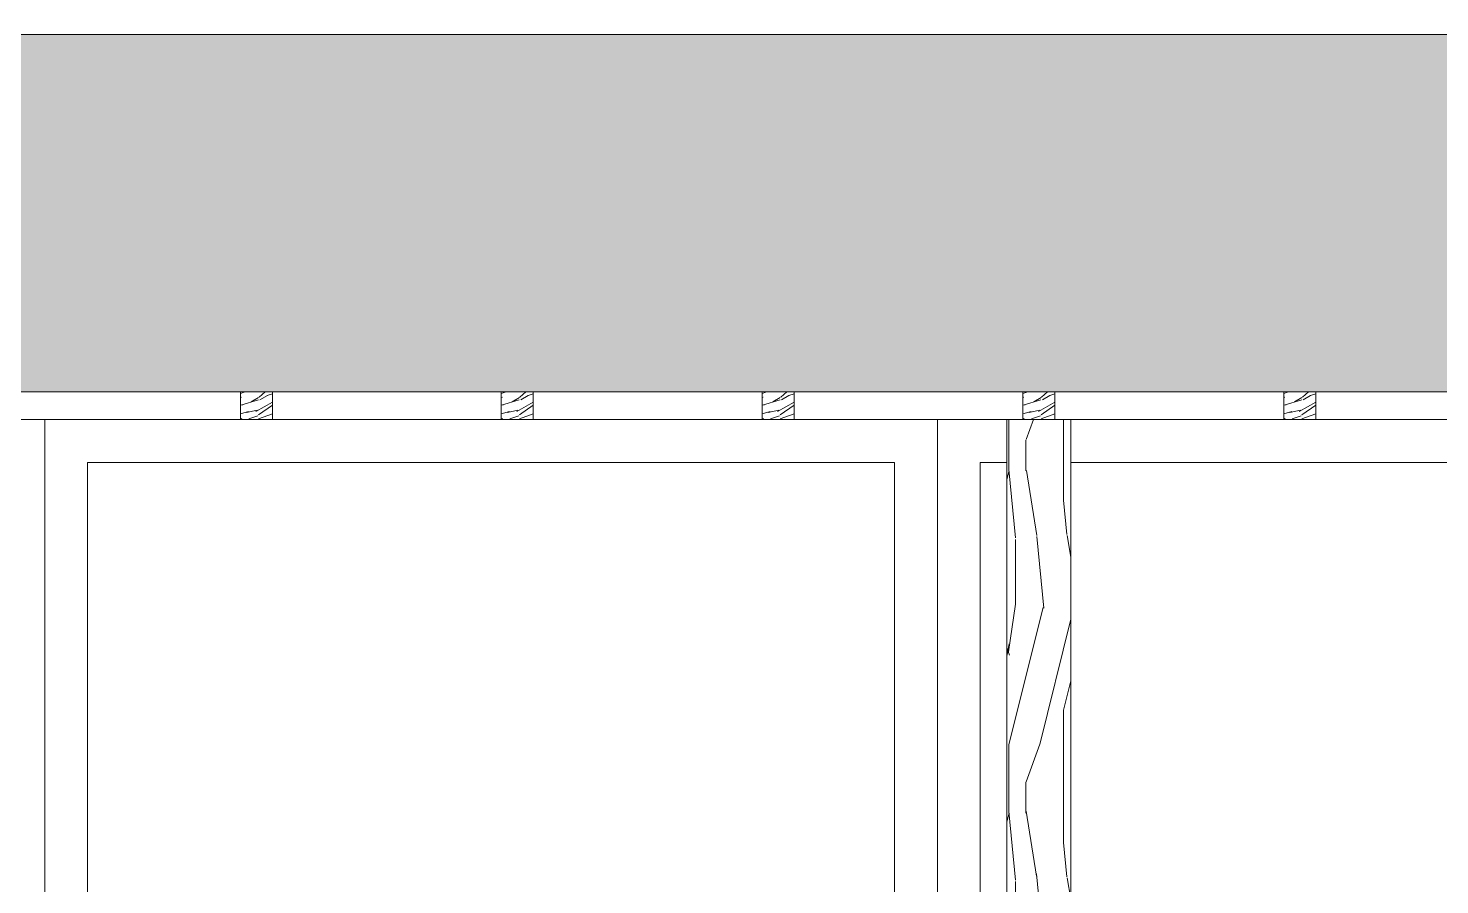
# Model space of a CAD drawing. Header units: metres. Extents: x -197 to 1099, y -24 to 14.
# Drawn here: x 706.654 to 709.956, y 1.362 to 3.365 of the extents above; entities that cross this region are included whole.
import ezdxf

# ---------------------------------------------------------------- set-up
doc = ezdxf.new("R2010")
doc.units = ezdxf.units.M
doc.header["$LTSCALE"] = 0.001
for name, color, linetype, lineweight, true_color in [('Jach-Anotaciones-CalidaddeLínea  0.13', 7, 'Continuous', 13, 0x000000), ('Jach-Anotaciones-CalidaddeLínea 0.18', 7, 'Continuous', 18, 0x000000), ('Jach-Anotaciones-Hatch-Lum50%', 9, 'Continuous', 13, 0x808080)]:
    doc.layers.add(name, color=color, linetype=linetype, lineweight=lineweight, true_color=true_color)

msp = doc.modelspace()

# ---------------------------------------------------------------- linework, layer by layer
at = {"layer": 'Jach-Anotaciones-CalidaddeLínea  0.13', "ltscale": 100}
msp.add_lwpolyline([(706.69308, 2.45), (706.69308, 0)], dxfattribs=at)
for points in [[(706.69308, 2.45), (715.04308, 2.45), (715.04308, 0), (706.69308, 0)], [(706.69308, 2.45), (708.78058, 2.45), (708.78058, 0), (706.69308, 0)], [(708.78058, 2.45), (710.89308, 2.45), (710.89308, 0), (708.78058, 0)], [(706.79308, 2.35), (708.68058, 2.35), (708.68058, 0.1), (706.79308, 0.1)], [(708.88058, 2.35), (710.79308, 2.35), (710.79308, 0.1), (708.88058, 0.1)]]:
    msp.add_lwpolyline(points, close=True, dxfattribs=at)

# ---------------------------------------------------------------- wipeouts: each hides what was drawn before it
at = {"ltscale": 100}
msp.add_wipeout([(700.36698, 3.35), (721.54308, 3.35), (721.54308, 2.51458), (700.36698, 2.51458)], dxfattribs=at).dxf.layer = 'Jach-Anotaciones-CalidaddeLínea 0.18'

# ---------------------------------------------------------------- next in the draw order: hatches: boundary and pattern name
at = {"layer": 'Jach-Anotaciones-Hatch-Lum50%', "ltscale": 100}
h = msp.add_hatch(dxfattribs=at)
h.set_pattern_fill('218', color=256, scale=0.13, pattern_type=2)
h.set_pattern_definition([(0, (507.86525, 0.04875), (0.26, 0.13), [0.0325, -0.2275]), (0, (507.86525, 0.065), (0.26, 0.13), [0.0325, -0.0975]), (0, (507.99525, 0.08125), (0.26, 0.13), [0.0325, -0.2275]), (0, (507.80025, 0), (0.26, 0.13), [0.01625, -0.13, 0.01625, -0.0975]), (45, (507.8165, 0.0325), (0, 0.13), [0.02298097, -0.34471456]), (45, (507.80025, 0.08125), (0, 0.13), [0.016419, -0.35127653]), (45, (507.80025, 0.0975), (0, 0.13), [0.019695, -0.34800053]), (135, (507.96275, 0.0975), (1e-17, 0.13), [0.019695, -0.34800053]), (135, (507.96275, 0.08125), (1e-17, 0.13), [0.016419, -0.35127653]), (135, (507.9465, 0.0325), (1e-17, 0.13), [0.02298097, -0.34471456]), (26.56505, (507.83275, 0.0325), (-7e-12, 0.13), [0.0363361, -0.25435273]), (26.56505, (507.83275, 0.04875), (-7e-12, 0.13), [0.0363361, -0.25435273]), (26.56505, (507.76775, 0.065), (-7e-12, 0.13), [0.0363361, -0.25435273]), (26.56505, (507.76775, 0.08125), (-7e-12, 0.13), [0.0363361, -0.25435273]), (63.43495, (507.800253, 0), (7e-12, 0.13), [0.0363361, -0.54504157]), (63.43495, (507.816503, 0), (7e-12, 0.13), [0.0363361, -0.54504157]), (116.56505, (507.946503, 0), (-7e-12, 0.13), [0.0363361, -0.54504157]), (116.56505, (507.962753, 0), (-7e-12, 0.13), [0.0363361, -0.54504157]), (153.43495, (507.93025, 0.0325), (7e-12, 0.13), [0.0363361, -0.25435273]), (153.43495, (507.93025, 0.04875), (7e-12, 0.13), [0.0363361, -0.25435273]), (153.43495, (507.99525, 0.065), (7e-12, 0.13), [0.0363361, -0.25435273]), (153.43495, (507.99525, 0.08125), (7e-12, 0.13), [0.0363361, -0.25435273]), (82.874984, (507.800253, 0), (6e-14, 0.13), [0.13101166, -1.96517535]), (97.125016, (507.962753, 0), (-6e-14, 0.13), [0.13101166, -1.96517535])])
h.paths.add_polyline_path([(700.36698, 3.35), (721.54308, 3.35), (721.54308, 2.51458), (700.36698, 2.51458)])

# ---------------------------------------------------------------- next in the draw order: linework, layer by layer
at = {"layer": 'Jach-Anotaciones-CalidaddeLínea  0.13', "ltscale": 100}
for points in [[(721.54308, 3.35), (721.54308, 3.5), (721.69308, 3.5), (721.69308, 6.15), (706.04308, 6.15), (706.04308, 7.55), (700.21698, 7.55), (700.21698, 3.5), (700.36698, 3.5), (700.36698, 3.35)], [(700.36698, 3.35), (721.54308, 3.35), (721.54308, 2.51458), (700.36698, 2.51458)]]:
    msp.add_lwpolyline(points, close=True, dxfattribs=at)

# ---------------------------------------------------------------- next in the draw order: wipeouts: each hides what was drawn before it
at = {"ltscale": 100}
msp.add_wipeout([(708.94308, 2.45), (709.09308, 2.45), (709.09308, 0.30002), (708.94308, 0.30002)], dxfattribs=at).dxf.layer = 'Jach-Anotaciones-CalidaddeLínea  0.13'

# ---------------------------------------------------------------- next in the draw order: linework, layer by layer
at = {"layer": 'Jach-Anotaciones-CalidaddeLínea  0.13', "ltscale": 100}
msp.add_lwpolyline([(708.94308, 2.45), (709.09308, 2.45), (709.09308, 0.30002), (708.94308, 0.30002)], close=True, dxfattribs=at)

# ---------------------------------------------------------------- next in the draw order: wipeouts: each hides what was drawn before it
at = {"ltscale": 100}
msp.add_wipeout([(721.54308, 2.51458), (703.60308, 2.51458), (703.60308, 2.45), (721.54308, 2.45)], dxfattribs=at).dxf.layer = 'Jach-Anotaciones-CalidaddeLínea 0.18'

# ---------------------------------------------------------------- next in the draw order: hatches: boundary and pattern name
at = {"layer": 'Jach-Anotaciones-Hatch-Lum50%', "ltscale": 100}
h = msp.add_hatch(dxfattribs=at)
h.set_pattern_fill('WOOD_01', color=256, scale=0.2, angle=30, pattern_type=2)
h.set_pattern_definition([(30, (279.54632, 0.2061), (-0.1, 0.17320508), [0.04, -0.16]), (38.9726, (279.602057, 0.113569), (0.93923072707, 0.77320467243), [0.0384708, -3.8086058]), (35.7105, (279.594325, 0.122962), (1.4588472062, 1.0732025879), [0.0401996, -1.9697752]), (14.5779, (279.564325, 0.174923), (2.20525453897, 0.58038690266), [0.0601664, -5.9564754]), (23.6599, (279.53479, 0.23408), (0.1732049312, 0.1000003855), [0.0362216, -1.7748552]), (15.0686, (279.596985, 0.138354), (0.7928201585, 0.22679520083), [0.0310484, -3.0737864]), (18.6901, (279.478363, 0.203813), (0.1732050942, 0.1000000934), [0.0815844, -0.9382194]), (35.7105, (279.611057, 0.09798), (1.4588472062, 1.0732025879), [0.0200998, -1.989875]), (30, (279.56732, 0.16973), (-0.1, 0.17320508), [0.02, -0.18]), (30, (279.52068, 0.17051), (-0.1, 0.17320508), [0.06, -0.14]), (41.3099, (279.540325, 0.216492), (0.59282054, 0.573204614), [0.020396, -0.9994078]), (32.7263, (279.560004, 0.142406), (3.36410206446, 2.1732044205), [0.0420476, -4.1627116]), (22.4054, (279.571665, 0.14221), (1.4856399898, 0.6267959991), [0.0302654, -2.9962834]), (30, (279.601, 0.0714), (-0.1, 0.17320508), [0.04, -0.16]), (28.8309, (279.588684, 0.052732), (0.173205035693, 0.10000015135), [0.0980204, -9.70402]), (30, (279.51368, 0.18264), (-0.1, 0.17320508), [0.02, -0.18]), (30, (279.523, 0.2065), (-0.1, 0.17320508), [0.02, -0.18]), (30, (279.43606, 0.17708), (-0.1, 0.17320508), [0.03, -0.17]), (20.5377, (279.477827, 0.21274), (0.1732050554, 0.1000000749), [0.0608276, -1.1557248]), (30, (279.4224, 0.18074), (-0.1, 0.17320508), [0.04, -0.16]), (30, (279.49335, 0.01386), (-0.1, 0.17320508), [0.022, -0.178]), (30, (279.57668, 0.07352), (-0.1, 0.17320508), [0.02, -0.18]), (30, (279.48535, 0.02771), (-0.1, 0.17320508), [0.042, -0.158]), (35.4403, (279.567684, 0.089105), (1.63205127745, 1.17320414736), [0.04219, -4.1768144]), (30, (279.56142, 0.10396), (-0.1, 0.17320508), [0.038, -0.162]), (30, (279.46935, 0.05543), (-0.1, 0.17320508), [0.022, -0.178]), (28.8309, (279.474134, 0.0951384), (0.173205035693, 0.10000015135), [0.0980204, -9.70402]), (30, (279.48072, 0.11973), (-0.1, 0.17320508), [0.02, -0.18]), (30, (279.4604, 0.11492), (-0.1, 0.17320508), [0.02, -0.18]), (30, (279.52968, 0.15492), (-0.1, 0.17320508), [0.04, -0.16]), (30, (279.49304, 0.13839), (-0.1, 0.17320508), [0.02, -0.18]), (30, (279.4464, 0.13917), (-0.1, 0.17320508), [0.04, -0.16]), (49.6538, (279.535167, 0.093426), (1.50525647452, 1.79281940855), [0.0297322, -2.9434812]), (41.3099, (279.477722, 0.124923), (0.59282054, 0.573204614), [0.020396, -0.9994078]), (41.3099, (279.552004, 0.156263), (0.59282054, 0.573204614), [0.020396, -0.9994078]), (35.7105, (279.462043, 0.19208), (1.4588472062, 1.0732025879), [0.0200998, -1.989875]), (19.6952, (279.40135, 0.173205), (1.1392299502, 0.4267958355), [0.0223606, -2.213707]), (18.6901, (279.5124, 0.024856), (0.1732050942, 0.1000000934), [0.020396, -0.9994078]), (120, (279.53172, 0.0314), (-0.17320508, -0.1), [0, -0.2]), (16.6076, (279.439349, 0.107387), (3.34448336513, 1.00718497651), [0.043174, -4.2742308]), (41.3099, (279.531004, 0.192636), (0.59282054, 0.573204614), [0.020396, -0.9994078]), (40.3048, (279.594004, 0.083517), (0.7660257626, 0.6732043744), [0.0223606, -2.213707]), (18.6901, (279.498043, 0.129727), (0.1732050942, 0.1000000934), [0.020396, -0.9994078]), (18.6901, (279.510363, 0.148387), (0.1732050942, 0.1000000934), [0.020396, -0.9994078]), (11.5651, (279.44935, 0.090067), (0.173204928, 0.1000001815), [0.0252982, -0.6071572]), (15.9638, (279.4344, 0.159956), (0.173204888, 0.100000176), [0.0824622, -0.7421588]), (13.3008, (279.462043, 0.19208), (1.4124349312, 0.3535909199), [0.0626418, -2.025419]), (30, (279.45704, 0.20074), (-0.1, 0.17320508), [0.024, -0.176]), (15.9638, (279.52172, 0.048713), (0.173204888, 0.100000176), [0.0824622, -0.7421588]), (15.9638, (279.4974, 0.050837), (0.173204888, 0.100000176), [0.0824622, -0.7421588]), (15.9638, (279.4884, 0.066426), (0.173204888, 0.100000176), [0.0824622, -0.7421588]), (19.6952, (279.42535, 0.131636), (1.1392299502, 0.4267958355), [0.0223606, -2.213707]), (15.9638, (279.481043, 0.15917), (0.173204888, 0.100000176), [0.041231, -0.78339]), (19.6952, (279.45735, 0.07621), (1.1392299502, 0.4267958355), [0.0223606, -2.213707]), (27.6141, (279.554416, 0.116086), (0.17320494875, 0.10000020701), [0.0480416, -4.756123]), (19.6952, (279.517363, 0.136263), (1.1392299502, 0.4267958355), [0.0223606, -2.213707]), (42.5288, (279.538416, 0.143799), (0.5928204755, 0.573205008), [0.018439, -1.8254698]), (19.5626, (279.4623493, 0.06755), (2.10525436768, 0.75359234531), [0.0772788, -7.650591]), (21.8699, (279.535167, 0.093426), (0.1732050116, 0.0999999042), [0.0282842, -1.3859292]), (34.7636, (279.478402, 0.083746), (1.80525673466, 1.27320359476), [0.0481664, -2.3601524]), (30, (279.51797, 0.11121), (-0.1, 0.17320508), [0.062, -0.138]), (14.7449, (279.41235, 0.154153), (0.7928201053, 0.2267951812), [0.0228036, -2.2575472]), (20.5377, (279.531722, 0.031392), (0.1732050554, 0.1000000749), [0.0608276, -1.1557248]), (10.0169, (279.47435, 0.046765), (0.619615154, 0.1267950243), [0.0234094, -2.3175304]), (30, (279.55565, 0.22996), (-0.1, 0.17320508), [0.01, -0.19]), (30, (279.59965, 0.15375), (-0.1, 0.17320508), [0.02, -0.18]), (41.3099, (279.635645, 0.091392), (0.59282054, 0.573204614), [0.020396, -0.9994078]), (30, (279.62738, 0.10971), (-0.1, 0.17320508), [0.036, -0.164]), (13.3008, (279.572645, 0.200512), (1.4124349312, 0.3535909199), [0.0208806, -2.0671802]), (18.0207, (279.5953775, 0.1651384), (3.69100623785, 1.20698950949), [0.0368014, -6.7101288]), (120, (279.63565, 0.0914), (-0.17320508, -0.1), [0, -0.2]), (30, (279.65097, 0.10486), (-0.1, 0.17320508), [0.018, -0.182]), (30, (279.63197, 0.13777), (-0.1, 0.17320508), [0.018, -0.182]), (30, (279.62697, 0.14643), (-0.1, 0.17320508), [0.018, -0.182]), (6.0376, (279.592966, 0.205315), (1.5124342352, 0.1803870725), [0.0196978, -1.9500724]), (18.5163, (279.580966, 0.2261), (0.966040948051, 0.32676798933), [0.0183676, -13.043105]), (11.5651, (279.616966, 0.163746), (0.173204928, 0.1000001815), [0.0189736, -0.6134816]), (17.4712, (279.567966, 0.248617), (0.9660254196, 0.32679502), [0.018439, -1.8254698])])
h.paths.add_polyline_path([(707.15058, 2.51458), (707.22558, 2.51458), (707.22558, 2.45), (707.15058, 2.45)])
h = msp.add_hatch(dxfattribs=at)
h.set_pattern_fill('WOOD_01', color=256, scale=0.2, angle=30, pattern_type=2)
h.set_pattern_definition([(30, (280.15632, 0.2061), (-0.1, 0.17320508), [0.04, -0.16]), (38.9726, (280.212057, 0.113569), (0.93923072707, 0.77320467243), [0.0384708, -3.8086058]), (35.7105, (280.204325, 0.122962), (1.4588472062, 1.0732025879), [0.0401996, -1.9697752]), (14.5779, (280.174325, 0.174923), (2.20525453897, 0.58038690266), [0.0601664, -5.9564754]), (23.6599, (280.14479, 0.23408), (0.1732049312, 0.1000003855), [0.0362216, -1.7748552]), (15.0686, (280.206985, 0.138354), (0.7928201585, 0.22679520083), [0.0310484, -3.0737864]), (18.6901, (280.088363, 0.203813), (0.1732050942, 0.1000000934), [0.0815844, -0.9382194]), (35.7105, (280.221057, 0.09798), (1.4588472062, 1.0732025879), [0.0200998, -1.989875]), (30, (280.17732, 0.16973), (-0.1, 0.17320508), [0.02, -0.18]), (30, (280.13068, 0.17051), (-0.1, 0.17320508), [0.06, -0.14]), (41.3099, (280.150325, 0.216492), (0.59282054, 0.573204614), [0.020396, -0.9994078]), (32.7263, (280.170004, 0.142406), (3.36410206446, 2.1732044205), [0.0420476, -4.1627116]), (22.4054, (280.181665, 0.14221), (1.4856399898, 0.6267959991), [0.0302654, -2.9962834]), (30, (280.211, 0.0714), (-0.1, 0.17320508), [0.04, -0.16]), (28.8309, (280.198684, 0.052732), (0.173205035693, 0.10000015135), [0.0980204, -9.70402]), (30, (280.12368, 0.18264), (-0.1, 0.17320508), [0.02, -0.18]), (30, (280.133, 0.2065), (-0.1, 0.17320508), [0.02, -0.18]), (30, (280.04606, 0.17708), (-0.1, 0.17320508), [0.03, -0.17]), (20.5377, (280.087827, 0.21274), (0.1732050554, 0.1000000749), [0.0608276, -1.1557248]), (30, (280.0324, 0.18074), (-0.1, 0.17320508), [0.04, -0.16]), (30, (280.10335, 0.01386), (-0.1, 0.17320508), [0.022, -0.178]), (30, (280.18668, 0.07352), (-0.1, 0.17320508), [0.02, -0.18]), (30, (280.09535, 0.02771), (-0.1, 0.17320508), [0.042, -0.158]), (35.4403, (280.177684, 0.089105), (1.63205127745, 1.17320414736), [0.04219, -4.1768144]), (30, (280.17142, 0.10396), (-0.1, 0.17320508), [0.038, -0.162]), (30, (280.07935, 0.05543), (-0.1, 0.17320508), [0.022, -0.178]), (28.8309, (280.084134, 0.0951384), (0.173205035693, 0.10000015135), [0.0980204, -9.70402]), (30, (280.09072, 0.11973), (-0.1, 0.17320508), [0.02, -0.18]), (30, (280.0704, 0.11492), (-0.1, 0.17320508), [0.02, -0.18]), (30, (280.13968, 0.15492), (-0.1, 0.17320508), [0.04, -0.16]), (30, (280.10304, 0.13839), (-0.1, 0.17320508), [0.02, -0.18]), (30, (280.0564, 0.13917), (-0.1, 0.17320508), [0.04, -0.16]), (49.6538, (280.145167, 0.093426), (1.50525647452, 1.79281940855), [0.0297322, -2.9434812]), (41.3099, (280.087722, 0.124923), (0.59282054, 0.573204614), [0.020396, -0.9994078]), (41.3099, (280.162004, 0.156263), (0.59282054, 0.573204614), [0.020396, -0.9994078]), (35.7105, (280.072043, 0.19208), (1.4588472062, 1.0732025879), [0.0200998, -1.989875]), (19.6952, (280.01135, 0.173205), (1.1392299502, 0.4267958355), [0.0223606, -2.213707]), (18.6901, (280.1224, 0.024856), (0.1732050942, 0.1000000934), [0.020396, -0.9994078]), (120, (280.14172, 0.0314), (-0.17320508, -0.1), [0, -0.2]), (16.6076, (280.049349, 0.107387), (3.34448336513, 1.00718497651), [0.043174, -4.2742308]), (41.3099, (280.141004, 0.192636), (0.59282054, 0.573204614), [0.020396, -0.9994078]), (40.3048, (280.204004, 0.083517), (0.7660257626, 0.6732043744), [0.0223606, -2.213707]), (18.6901, (280.108043, 0.129727), (0.1732050942, 0.1000000934), [0.020396, -0.9994078]), (18.6901, (280.120363, 0.148387), (0.1732050942, 0.1000000934), [0.020396, -0.9994078]), (11.5651, (280.05935, 0.090067), (0.173204928, 0.1000001815), [0.0252982, -0.6071572]), (15.9638, (280.0444, 0.159956), (0.173204888, 0.100000176), [0.0824622, -0.7421588]), (13.3008, (280.072043, 0.19208), (1.4124349312, 0.3535909199), [0.0626418, -2.025419]), (30, (280.06704, 0.20074), (-0.1, 0.17320508), [0.024, -0.176]), (15.9638, (280.13172, 0.048713), (0.173204888, 0.100000176), [0.0824622, -0.7421588]), (15.9638, (280.1074, 0.050837), (0.173204888, 0.100000176), [0.0824622, -0.7421588]), (15.9638, (280.0984, 0.066426), (0.173204888, 0.100000176), [0.0824622, -0.7421588]), (19.6952, (280.03535, 0.131636), (1.1392299502, 0.4267958355), [0.0223606, -2.213707]), (15.9638, (280.091043, 0.15917), (0.173204888, 0.100000176), [0.041231, -0.78339]), (19.6952, (280.06735, 0.07621), (1.1392299502, 0.4267958355), [0.0223606, -2.213707]), (27.6141, (280.164416, 0.116086), (0.17320494875, 0.10000020701), [0.0480416, -4.756123]), (19.6952, (280.127363, 0.136263), (1.1392299502, 0.4267958355), [0.0223606, -2.213707]), (42.5288, (280.148416, 0.143799), (0.5928204755, 0.573205008), [0.018439, -1.8254698]), (19.5626, (280.0723493, 0.06755), (2.10525436768, 0.75359234531), [0.0772788, -7.650591]), (21.8699, (280.145167, 0.093426), (0.1732050116, 0.0999999042), [0.0282842, -1.3859292]), (34.7636, (280.088402, 0.083746), (1.80525673466, 1.27320359476), [0.0481664, -2.3601524]), (30, (280.12797, 0.11121), (-0.1, 0.17320508), [0.062, -0.138]), (14.7449, (280.02235, 0.154153), (0.7928201053, 0.2267951812), [0.0228036, -2.2575472]), (20.5377, (280.141722, 0.031392), (0.1732050554, 0.1000000749), [0.0608276, -1.1557248]), (10.0169, (280.08435, 0.046765), (0.619615154, 0.1267950243), [0.0234094, -2.3175304]), (30, (280.16565, 0.22996), (-0.1, 0.17320508), [0.01, -0.19]), (30, (280.20965, 0.15375), (-0.1, 0.17320508), [0.02, -0.18]), (41.3099, (280.245645, 0.091392), (0.59282054, 0.573204614), [0.020396, -0.9994078]), (30, (280.23738, 0.10971), (-0.1, 0.17320508), [0.036, -0.164]), (13.3008, (280.182645, 0.200512), (1.4124349312, 0.3535909199), [0.0208806, -2.0671802]), (18.0207, (280.2053775, 0.1651384), (3.69100623785, 1.20698950949), [0.0368014, -6.7101288]), (120, (280.24565, 0.0914), (-0.17320508, -0.1), [0, -0.2]), (30, (280.26097, 0.10486), (-0.1, 0.17320508), [0.018, -0.182]), (30, (280.24197, 0.13777), (-0.1, 0.17320508), [0.018, -0.182]), (30, (280.23697, 0.14643), (-0.1, 0.17320508), [0.018, -0.182]), (6.0376, (280.202966, 0.205315), (1.5124342352, 0.1803870725), [0.0196978, -1.9500724]), (18.5163, (280.190966, 0.2261), (0.966040948051, 0.32676798933), [0.0183676, -13.043105]), (11.5651, (280.226966, 0.163746), (0.173204928, 0.1000001815), [0.0189736, -0.6134816]), (17.4712, (280.177966, 0.248617), (0.9660254196, 0.32679502), [0.018439, -1.8254698])])
h.paths.add_polyline_path([(707.76058, 2.51458), (707.83558, 2.51458), (707.83558, 2.45), (707.76058, 2.45)])
h = msp.add_hatch(dxfattribs=at)
h.set_pattern_fill('WOOD_01', color=256, scale=0.2, angle=30, pattern_type=2)
h.set_pattern_definition([(30, (280.76632, 0.2061), (-0.1, 0.17320508), [0.04, -0.16]), (38.9726, (280.822057, 0.113569), (0.93923072707, 0.77320467243), [0.0384708, -3.8086058]), (35.7105, (280.814325, 0.122962), (1.4588472062, 1.0732025879), [0.0401996, -1.9697752]), (14.5779, (280.784325, 0.174923), (2.20525453897, 0.58038690266), [0.0601664, -5.9564754]), (23.6599, (280.75479, 0.23408), (0.1732049312, 0.1000003855), [0.0362216, -1.7748552]), (15.0686, (280.816985, 0.138354), (0.7928201585, 0.22679520083), [0.0310484, -3.0737864]), (18.6901, (280.698363, 0.203813), (0.1732050942, 0.1000000934), [0.0815844, -0.9382194]), (35.7105, (280.831057, 0.09798), (1.4588472062, 1.0732025879), [0.0200998, -1.989875]), (30, (280.78732, 0.16973), (-0.1, 0.17320508), [0.02, -0.18]), (30, (280.74068, 0.17051), (-0.1, 0.17320508), [0.06, -0.14]), (41.3099, (280.760325, 0.216492), (0.59282054, 0.573204614), [0.020396, -0.9994078]), (32.7263, (280.780004, 0.142406), (3.36410206446, 2.1732044205), [0.0420476, -4.1627116]), (22.4054, (280.791665, 0.14221), (1.4856399898, 0.6267959991), [0.0302654, -2.9962834]), (30, (280.821, 0.0714), (-0.1, 0.17320508), [0.04, -0.16]), (28.8309, (280.808684, 0.052732), (0.173205035693, 0.10000015135), [0.0980204, -9.70402]), (30, (280.73368, 0.18264), (-0.1, 0.17320508), [0.02, -0.18]), (30, (280.743, 0.2065), (-0.1, 0.17320508), [0.02, -0.18]), (30, (280.65606, 0.17708), (-0.1, 0.17320508), [0.03, -0.17]), (20.5377, (280.697827, 0.21274), (0.1732050554, 0.1000000749), [0.0608276, -1.1557248]), (30, (280.6424, 0.18074), (-0.1, 0.17320508), [0.04, -0.16]), (30, (280.71335, 0.01386), (-0.1, 0.17320508), [0.022, -0.178]), (30, (280.79668, 0.07352), (-0.1, 0.17320508), [0.02, -0.18]), (30, (280.70535, 0.02771), (-0.1, 0.17320508), [0.042, -0.158]), (35.4403, (280.787684, 0.089105), (1.63205127745, 1.17320414736), [0.04219, -4.1768144]), (30, (280.78142, 0.10396), (-0.1, 0.17320508), [0.038, -0.162]), (30, (280.68935, 0.05543), (-0.1, 0.17320508), [0.022, -0.178]), (28.8309, (280.694134, 0.0951384), (0.173205035693, 0.10000015135), [0.0980204, -9.70402]), (30, (280.70072, 0.11973), (-0.1, 0.17320508), [0.02, -0.18]), (30, (280.6804, 0.11492), (-0.1, 0.17320508), [0.02, -0.18]), (30, (280.74968, 0.15492), (-0.1, 0.17320508), [0.04, -0.16]), (30, (280.71304, 0.13839), (-0.1, 0.17320508), [0.02, -0.18]), (30, (280.6664, 0.13917), (-0.1, 0.17320508), [0.04, -0.16]), (49.6538, (280.755167, 0.093426), (1.50525647452, 1.79281940855), [0.0297322, -2.9434812]), (41.3099, (280.697722, 0.124923), (0.59282054, 0.573204614), [0.020396, -0.9994078]), (41.3099, (280.772004, 0.156263), (0.59282054, 0.573204614), [0.020396, -0.9994078]), (35.7105, (280.682043, 0.19208), (1.4588472062, 1.0732025879), [0.0200998, -1.989875]), (19.6952, (280.62135, 0.173205), (1.1392299502, 0.4267958355), [0.0223606, -2.213707]), (18.6901, (280.7324, 0.024856), (0.1732050942, 0.1000000934), [0.020396, -0.9994078]), (120, (280.75172, 0.0314), (-0.17320508, -0.1), [0, -0.2]), (16.6076, (280.659349, 0.107387), (3.34448336513, 1.00718497651), [0.043174, -4.2742308]), (41.3099, (280.751004, 0.192636), (0.59282054, 0.573204614), [0.020396, -0.9994078]), (40.3048, (280.814004, 0.083517), (0.7660257626, 0.6732043744), [0.0223606, -2.213707]), (18.6901, (280.718043, 0.129727), (0.1732050942, 0.1000000934), [0.020396, -0.9994078]), (18.6901, (280.730363, 0.148387), (0.1732050942, 0.1000000934), [0.020396, -0.9994078]), (11.5651, (280.66935, 0.090067), (0.173204928, 0.1000001815), [0.0252982, -0.6071572]), (15.9638, (280.6544, 0.159956), (0.173204888, 0.100000176), [0.0824622, -0.7421588]), (13.3008, (280.682043, 0.19208), (1.4124349312, 0.3535909199), [0.0626418, -2.025419]), (30, (280.67704, 0.20074), (-0.1, 0.17320508), [0.024, -0.176]), (15.9638, (280.74172, 0.048713), (0.173204888, 0.100000176), [0.0824622, -0.7421588]), (15.9638, (280.7174, 0.050837), (0.173204888, 0.100000176), [0.0824622, -0.7421588]), (15.9638, (280.7084, 0.066426), (0.173204888, 0.100000176), [0.0824622, -0.7421588]), (19.6952, (280.64535, 0.131636), (1.1392299502, 0.4267958355), [0.0223606, -2.213707]), (15.9638, (280.701043, 0.15917), (0.173204888, 0.100000176), [0.041231, -0.78339]), (19.6952, (280.67735, 0.07621), (1.1392299502, 0.4267958355), [0.0223606, -2.213707]), (27.6141, (280.774416, 0.116086), (0.17320494875, 0.10000020701), [0.0480416, -4.756123]), (19.6952, (280.737363, 0.136263), (1.1392299502, 0.4267958355), [0.0223606, -2.213707]), (42.5288, (280.758416, 0.143799), (0.5928204755, 0.573205008), [0.018439, -1.8254698]), (19.5626, (280.6823493, 0.06755), (2.10525436768, 0.75359234531), [0.0772788, -7.650591]), (21.8699, (280.755167, 0.093426), (0.1732050116, 0.0999999042), [0.0282842, -1.3859292]), (34.7636, (280.698402, 0.083746), (1.80525673466, 1.27320359476), [0.0481664, -2.3601524]), (30, (280.73797, 0.11121), (-0.1, 0.17320508), [0.062, -0.138]), (14.7449, (280.63235, 0.154153), (0.7928201053, 0.2267951812), [0.0228036, -2.2575472]), (20.5377, (280.751722, 0.031392), (0.1732050554, 0.1000000749), [0.0608276, -1.1557248]), (10.0169, (280.69435, 0.046765), (0.619615154, 0.1267950243), [0.0234094, -2.3175304]), (30, (280.77565, 0.22996), (-0.1, 0.17320508), [0.01, -0.19]), (30, (280.81965, 0.15375), (-0.1, 0.17320508), [0.02, -0.18]), (41.3099, (280.855645, 0.091392), (0.59282054, 0.573204614), [0.020396, -0.9994078]), (30, (280.84738, 0.10971), (-0.1, 0.17320508), [0.036, -0.164]), (13.3008, (280.792645, 0.200512), (1.4124349312, 0.3535909199), [0.0208806, -2.0671802]), (18.0207, (280.8153775, 0.1651384), (3.69100623785, 1.20698950949), [0.0368014, -6.7101288]), (120, (280.85565, 0.0914), (-0.17320508, -0.1), [0, -0.2]), (30, (280.87097, 0.10486), (-0.1, 0.17320508), [0.018, -0.182]), (30, (280.85197, 0.13777), (-0.1, 0.17320508), [0.018, -0.182]), (30, (280.84697, 0.14643), (-0.1, 0.17320508), [0.018, -0.182]), (6.0376, (280.812966, 0.205315), (1.5124342352, 0.1803870725), [0.0196978, -1.9500724]), (18.5163, (280.800966, 0.2261), (0.966040948051, 0.32676798933), [0.0183676, -13.043105]), (11.5651, (280.836966, 0.163746), (0.173204928, 0.1000001815), [0.0189736, -0.6134816]), (17.4712, (280.787966, 0.248617), (0.9660254196, 0.32679502), [0.018439, -1.8254698])])
h.paths.add_polyline_path([(708.37058, 2.51458), (708.44558, 2.51458), (708.44558, 2.45), (708.37058, 2.45)])
h = msp.add_hatch(dxfattribs=at)
h.set_pattern_fill('WOOD_01', color=256, scale=0.2, angle=30, pattern_type=2)
h.set_pattern_definition([(30, (281.37632, 0.2061), (-0.1, 0.17320508), [0.04, -0.16]), (38.9726, (281.432057, 0.113569), (0.93923072707, 0.77320467243), [0.0384708, -3.8086058]), (35.7105, (281.424325, 0.122962), (1.4588472062, 1.0732025879), [0.0401996, -1.9697752]), (14.5779, (281.394325, 0.174923), (2.20525453897, 0.58038690266), [0.0601664, -5.9564754]), (23.6599, (281.36479, 0.23408), (0.1732049312, 0.1000003855), [0.0362216, -1.7748552]), (15.0686, (281.426985, 0.138354), (0.7928201585, 0.22679520083), [0.0310484, -3.0737864]), (18.6901, (281.308363, 0.203813), (0.1732050942, 0.1000000934), [0.0815844, -0.9382194]), (35.7105, (281.441057, 0.09798), (1.4588472062, 1.0732025879), [0.0200998, -1.989875]), (30, (281.39732, 0.16973), (-0.1, 0.17320508), [0.02, -0.18]), (30, (281.35068, 0.17051), (-0.1, 0.17320508), [0.06, -0.14]), (41.3099, (281.370325, 0.216492), (0.59282054, 0.573204614), [0.020396, -0.9994078]), (32.7263, (281.390004, 0.142406), (3.36410206446, 2.1732044205), [0.0420476, -4.1627116]), (22.4054, (281.401665, 0.14221), (1.4856399898, 0.6267959991), [0.0302654, -2.9962834]), (30, (281.431, 0.0714), (-0.1, 0.17320508), [0.04, -0.16]), (28.8309, (281.418684, 0.052732), (0.173205035693, 0.10000015135), [0.0980204, -9.70402]), (30, (281.34368, 0.18264), (-0.1, 0.17320508), [0.02, -0.18]), (30, (281.353, 0.2065), (-0.1, 0.17320508), [0.02, -0.18]), (30, (281.26606, 0.17708), (-0.1, 0.17320508), [0.03, -0.17]), (20.5377, (281.307827, 0.21274), (0.1732050554, 0.1000000749), [0.0608276, -1.1557248]), (30, (281.2524, 0.18074), (-0.1, 0.17320508), [0.04, -0.16]), (30, (281.32335, 0.01386), (-0.1, 0.17320508), [0.022, -0.178]), (30, (281.40668, 0.07352), (-0.1, 0.17320508), [0.02, -0.18]), (30, (281.31535, 0.02771), (-0.1, 0.17320508), [0.042, -0.158]), (35.4403, (281.397684, 0.089105), (1.63205127745, 1.17320414736), [0.04219, -4.1768144]), (30, (281.39142, 0.10396), (-0.1, 0.17320508), [0.038, -0.162]), (30, (281.29935, 0.05543), (-0.1, 0.17320508), [0.022, -0.178]), (28.8309, (281.304134, 0.0951384), (0.173205035693, 0.10000015135), [0.0980204, -9.70402]), (30, (281.31072, 0.11973), (-0.1, 0.17320508), [0.02, -0.18]), (30, (281.2904, 0.11492), (-0.1, 0.17320508), [0.02, -0.18]), (30, (281.35968, 0.15492), (-0.1, 0.17320508), [0.04, -0.16]), (30, (281.32304, 0.13839), (-0.1, 0.17320508), [0.02, -0.18]), (30, (281.2764, 0.13917), (-0.1, 0.17320508), [0.04, -0.16]), (49.6538, (281.365167, 0.093426), (1.50525647452, 1.79281940855), [0.0297322, -2.9434812]), (41.3099, (281.307722, 0.124923), (0.59282054, 0.573204614), [0.020396, -0.9994078]), (41.3099, (281.382004, 0.156263), (0.59282054, 0.573204614), [0.020396, -0.9994078]), (35.7105, (281.292043, 0.19208), (1.4588472062, 1.0732025879), [0.0200998, -1.989875]), (19.6952, (281.23135, 0.173205), (1.1392299502, 0.4267958355), [0.0223606, -2.213707]), (18.6901, (281.3424, 0.024856), (0.1732050942, 0.1000000934), [0.020396, -0.9994078]), (120, (281.36172, 0.0314), (-0.17320508, -0.1), [0, -0.2]), (16.6076, (281.269349, 0.107387), (3.34448336513, 1.00718497651), [0.043174, -4.2742308]), (41.3099, (281.361004, 0.192636), (0.59282054, 0.573204614), [0.020396, -0.9994078]), (40.3048, (281.424004, 0.083517), (0.7660257626, 0.6732043744), [0.0223606, -2.213707]), (18.6901, (281.328043, 0.129727), (0.1732050942, 0.1000000934), [0.020396, -0.9994078]), (18.6901, (281.340363, 0.148387), (0.1732050942, 0.1000000934), [0.020396, -0.9994078]), (11.5651, (281.27935, 0.090067), (0.173204928, 0.1000001815), [0.0252982, -0.6071572]), (15.9638, (281.2644, 0.159956), (0.173204888, 0.100000176), [0.0824622, -0.7421588]), (13.3008, (281.292043, 0.19208), (1.4124349312, 0.3535909199), [0.0626418, -2.025419]), (30, (281.28704, 0.20074), (-0.1, 0.17320508), [0.024, -0.176]), (15.9638, (281.35172, 0.048713), (0.173204888, 0.100000176), [0.0824622, -0.7421588]), (15.9638, (281.3274, 0.050837), (0.173204888, 0.100000176), [0.0824622, -0.7421588]), (15.9638, (281.3184, 0.066426), (0.173204888, 0.100000176), [0.0824622, -0.7421588]), (19.6952, (281.25535, 0.131636), (1.1392299502, 0.4267958355), [0.0223606, -2.213707]), (15.9638, (281.311043, 0.15917), (0.173204888, 0.100000176), [0.041231, -0.78339]), (19.6952, (281.28735, 0.07621), (1.1392299502, 0.4267958355), [0.0223606, -2.213707]), (27.6141, (281.384416, 0.116086), (0.17320494875, 0.10000020701), [0.0480416, -4.756123]), (19.6952, (281.347363, 0.136263), (1.1392299502, 0.4267958355), [0.0223606, -2.213707]), (42.5288, (281.368416, 0.143799), (0.5928204755, 0.573205008), [0.018439, -1.8254698]), (19.5626, (281.2923493, 0.06755), (2.10525436768, 0.75359234531), [0.0772788, -7.650591]), (21.8699, (281.365167, 0.093426), (0.1732050116, 0.0999999042), [0.0282842, -1.3859292]), (34.7636, (281.308402, 0.083746), (1.80525673466, 1.27320359476), [0.0481664, -2.3601524]), (30, (281.34797, 0.11121), (-0.1, 0.17320508), [0.062, -0.138]), (14.7449, (281.24235, 0.154153), (0.7928201053, 0.2267951812), [0.0228036, -2.2575472]), (20.5377, (281.361722, 0.031392), (0.1732050554, 0.1000000749), [0.0608276, -1.1557248]), (10.0169, (281.30435, 0.046765), (0.619615154, 0.1267950243), [0.0234094, -2.3175304]), (30, (281.38565, 0.22996), (-0.1, 0.17320508), [0.01, -0.19]), (30, (281.42965, 0.15375), (-0.1, 0.17320508), [0.02, -0.18]), (41.3099, (281.465645, 0.091392), (0.59282054, 0.573204614), [0.020396, -0.9994078]), (30, (281.45738, 0.10971), (-0.1, 0.17320508), [0.036, -0.164]), (13.3008, (281.402645, 0.200512), (1.4124349312, 0.3535909199), [0.0208806, -2.0671802]), (18.0207, (281.4253775, 0.1651384), (3.69100623785, 1.20698950949), [0.0368014, -6.7101288]), (120, (281.46565, 0.0914), (-0.17320508, -0.1), [0, -0.2]), (30, (281.48097, 0.10486), (-0.1, 0.17320508), [0.018, -0.182]), (30, (281.46197, 0.13777), (-0.1, 0.17320508), [0.018, -0.182]), (30, (281.45697, 0.14643), (-0.1, 0.17320508), [0.018, -0.182]), (6.0376, (281.422966, 0.205315), (1.5124342352, 0.1803870725), [0.0196978, -1.9500724]), (18.5163, (281.410966, 0.2261), (0.966040948051, 0.32676798933), [0.0183676, -13.043105]), (11.5651, (281.446966, 0.163746), (0.173204928, 0.1000001815), [0.0189736, -0.6134816]), (17.4712, (281.397966, 0.248617), (0.9660254196, 0.32679502), [0.018439, -1.8254698])])
h.paths.add_polyline_path([(708.98058, 2.51458), (709.05558, 2.51458), (709.05558, 2.45), (708.98058, 2.45)])
h = msp.add_hatch(dxfattribs=at)
h.set_pattern_fill('WOOD_01', color=256, scale=0.2, angle=30, pattern_type=2)
h.set_pattern_definition([(30, (281.98632, 0.2061), (-0.1, 0.17320508), [0.04, -0.16]), (38.9726, (282.042057, 0.113569), (0.93923072707, 0.77320467243), [0.0384708, -3.8086058]), (35.7105, (282.034325, 0.122962), (1.4588472062, 1.0732025879), [0.0401996, -1.9697752]), (14.5779, (282.004325, 0.174923), (2.20525453897, 0.58038690266), [0.0601664, -5.9564754]), (23.6599, (281.97479, 0.23408), (0.1732049312, 0.1000003855), [0.0362216, -1.7748552]), (15.0686, (282.036985, 0.138354), (0.7928201585, 0.22679520083), [0.0310484, -3.0737864]), (18.6901, (281.918363, 0.203813), (0.1732050942, 0.1000000934), [0.0815844, -0.9382194]), (35.7105, (282.051057, 0.09798), (1.4588472062, 1.0732025879), [0.0200998, -1.989875]), (30, (282.00732, 0.16973), (-0.1, 0.17320508), [0.02, -0.18]), (30, (281.96068, 0.17051), (-0.1, 0.17320508), [0.06, -0.14]), (41.3099, (281.980325, 0.216492), (0.59282054, 0.573204614), [0.020396, -0.9994078]), (32.7263, (282.000004, 0.142406), (3.36410206446, 2.1732044205), [0.0420476, -4.1627116]), (22.4054, (282.011665, 0.14221), (1.4856399898, 0.6267959991), [0.0302654, -2.9962834]), (30, (282.041, 0.0714), (-0.1, 0.17320508), [0.04, -0.16]), (28.8309, (282.028684, 0.052732), (0.173205035693, 0.10000015135), [0.0980204, -9.70402]), (30, (281.95368, 0.18264), (-0.1, 0.17320508), [0.02, -0.18]), (30, (281.963, 0.2065), (-0.1, 0.17320508), [0.02, -0.18]), (30, (281.87606, 0.17708), (-0.1, 0.17320508), [0.03, -0.17]), (20.5377, (281.917827, 0.21274), (0.1732050554, 0.1000000749), [0.0608276, -1.1557248]), (30, (281.8624, 0.18074), (-0.1, 0.17320508), [0.04, -0.16]), (30, (281.93335, 0.01386), (-0.1, 0.17320508), [0.022, -0.178]), (30, (282.01668, 0.07352), (-0.1, 0.17320508), [0.02, -0.18]), (30, (281.92535, 0.02771), (-0.1, 0.17320508), [0.042, -0.158]), (35.4403, (282.007684, 0.089105), (1.63205127745, 1.17320414736), [0.04219, -4.1768144]), (30, (282.00142, 0.10396), (-0.1, 0.17320508), [0.038, -0.162]), (30, (281.90935, 0.05543), (-0.1, 0.17320508), [0.022, -0.178]), (28.8309, (281.914134, 0.0951384), (0.173205035693, 0.10000015135), [0.0980204, -9.70402]), (30, (281.92072, 0.11973), (-0.1, 0.17320508), [0.02, -0.18]), (30, (281.9004, 0.11492), (-0.1, 0.17320508), [0.02, -0.18]), (30, (281.96968, 0.15492), (-0.1, 0.17320508), [0.04, -0.16]), (30, (281.93304, 0.13839), (-0.1, 0.17320508), [0.02, -0.18]), (30, (281.8864, 0.13917), (-0.1, 0.17320508), [0.04, -0.16]), (49.6538, (281.975167, 0.093426), (1.50525647452, 1.79281940855), [0.0297322, -2.9434812]), (41.3099, (281.917722, 0.124923), (0.59282054, 0.573204614), [0.020396, -0.9994078]), (41.3099, (281.992004, 0.156263), (0.59282054, 0.573204614), [0.020396, -0.9994078]), (35.7105, (281.902043, 0.19208), (1.4588472062, 1.0732025879), [0.0200998, -1.989875]), (19.6952, (281.84135, 0.173205), (1.1392299502, 0.4267958355), [0.0223606, -2.213707]), (18.6901, (281.9524, 0.024856), (0.1732050942, 0.1000000934), [0.020396, -0.9994078]), (120, (281.97172, 0.0314), (-0.17320508, -0.1), [0, -0.2]), (16.6076, (281.879349, 0.107387), (3.34448336513, 1.00718497651), [0.043174, -4.2742308]), (41.3099, (281.971004, 0.192636), (0.59282054, 0.573204614), [0.020396, -0.9994078]), (40.3048, (282.034004, 0.083517), (0.7660257626, 0.6732043744), [0.0223606, -2.213707]), (18.6901, (281.938043, 0.129727), (0.1732050942, 0.1000000934), [0.020396, -0.9994078]), (18.6901, (281.950363, 0.148387), (0.1732050942, 0.1000000934), [0.020396, -0.9994078]), (11.5651, (281.88935, 0.090067), (0.173204928, 0.1000001815), [0.0252982, -0.6071572]), (15.9638, (281.8744, 0.159956), (0.173204888, 0.100000176), [0.0824622, -0.7421588]), (13.3008, (281.902043, 0.19208), (1.4124349312, 0.3535909199), [0.0626418, -2.025419]), (30, (281.89704, 0.20074), (-0.1, 0.17320508), [0.024, -0.176]), (15.9638, (281.96172, 0.048713), (0.173204888, 0.100000176), [0.0824622, -0.7421588]), (15.9638, (281.9374, 0.050837), (0.173204888, 0.100000176), [0.0824622, -0.7421588]), (15.9638, (281.9284, 0.066426), (0.173204888, 0.100000176), [0.0824622, -0.7421588]), (19.6952, (281.86535, 0.131636), (1.1392299502, 0.4267958355), [0.0223606, -2.213707]), (15.9638, (281.921043, 0.15917), (0.173204888, 0.100000176), [0.041231, -0.78339]), (19.6952, (281.89735, 0.07621), (1.1392299502, 0.4267958355), [0.0223606, -2.213707]), (27.6141, (281.994416, 0.116086), (0.17320494875, 0.10000020701), [0.0480416, -4.756123]), (19.6952, (281.957363, 0.136263), (1.1392299502, 0.4267958355), [0.0223606, -2.213707]), (42.5288, (281.978416, 0.143799), (0.5928204755, 0.573205008), [0.018439, -1.8254698]), (19.5626, (281.9023493, 0.06755), (2.10525436768, 0.75359234531), [0.0772788, -7.650591]), (21.8699, (281.975167, 0.093426), (0.1732050116, 0.0999999042), [0.0282842, -1.3859292]), (34.7636, (281.918402, 0.083746), (1.80525673466, 1.27320359476), [0.0481664, -2.3601524]), (30, (281.95797, 0.11121), (-0.1, 0.17320508), [0.062, -0.138]), (14.7449, (281.85235, 0.154153), (0.7928201053, 0.2267951812), [0.0228036, -2.2575472]), (20.5377, (281.971722, 0.031392), (0.1732050554, 0.1000000749), [0.0608276, -1.1557248]), (10.0169, (281.91435, 0.046765), (0.619615154, 0.1267950243), [0.0234094, -2.3175304]), (30, (281.99565, 0.22996), (-0.1, 0.17320508), [0.01, -0.19]), (30, (282.03965, 0.15375), (-0.1, 0.17320508), [0.02, -0.18]), (41.3099, (282.075645, 0.091392), (0.59282054, 0.573204614), [0.020396, -0.9994078]), (30, (282.06738, 0.10971), (-0.1, 0.17320508), [0.036, -0.164]), (13.3008, (282.012645, 0.200512), (1.4124349312, 0.3535909199), [0.0208806, -2.0671802]), (18.0207, (282.0353775, 0.1651384), (3.69100623785, 1.20698950949), [0.0368014, -6.7101288]), (120, (282.07565, 0.0914), (-0.17320508, -0.1), [0, -0.2]), (30, (282.09097, 0.10486), (-0.1, 0.17320508), [0.018, -0.182]), (30, (282.07197, 0.13777), (-0.1, 0.17320508), [0.018, -0.182]), (30, (282.06697, 0.14643), (-0.1, 0.17320508), [0.018, -0.182]), (6.0376, (282.032966, 0.205315), (1.5124342352, 0.1803870725), [0.0196978, -1.9500724]), (18.5163, (282.020966, 0.2261), (0.966040948051, 0.32676798933), [0.0183676, -13.043105]), (11.5651, (282.056966, 0.163746), (0.173204928, 0.1000001815), [0.0189736, -0.6134816]), (17.4712, (282.007966, 0.248617), (0.9660254196, 0.32679502), [0.018439, -1.8254698])])
h.paths.add_polyline_path([(709.59058, 2.51458), (709.66558, 2.51458), (709.66558, 2.45), (709.59058, 2.45)])
h = msp.add_hatch(dxfattribs=at)
h.set_pattern_fill('WOOD_01', color=256, scale=0.8, angle=90, pattern_type=2)
h.set_pattern_definition([(90, (510.1775, 0.568), (-0.8, 5e-17), [0.16, -0.64]), (98.9726, (510.609503, 0.576), (-0.7999981005, 4.8000000235), [0.1538832, -15.2344232]), (95.7105, (510.5615, 0.568), (-0.799988406, 7.20000014), [0.1607984, -7.8791008]), (74.5779, (510.321503, 0.568), (2.399989871, 8.7999996156), [0.2406656, -23.8259016]), (83.6599, (510.0575, 0.584), (-1.634e-06, 0.800000253), [0.1448864, -7.0994208]), (75.0686, (510.513503, 0.608), (0.799998696, 3.199999993), [0.1241936, -12.2951456]), (78.6901, (510.0495, 0.328), (-3e-07, 0.80000023), [0.3263376, -3.7528776]), (95.7105, (510.6815, 0.576), (-0.799988406, 7.20000014), [0.0803992, -7.9595]), (90, (510.3455, 0.568), (-0.8, 5e-17), [0.08, -0.72]), (90, (510.2495, 0.408), (-0.8, 5e-17), [0.24, -0.56]), (101.3099, (510.1295, 0.568), (-0.79999795, 3.19999982), [0.081584, -3.9976312]), (92.7263, (510.425503, 0.488), (-0.799996814, 16.000000236), [0.1681904, -16.6508464]), (82.4054, (510.449503, 0.528), (0.799994947, 6.399999886), [0.1210616, -11.9851336]), (90, (510.7535, 0.488), (-0.8, 5e-17), [0.16, -0.64]), (88.8309, (510.793503, 0.408), (-6.144e-07, 0.8000001466), [0.3920816, -38.81608]), (90, (510.1935, 0.408), (-0.8, 5e-17), [0.08, -0.72]), (90, (510.1295, 0.488), (-0.8, 5e-17), [0.08, -0.72]), (90, (510.0575, 0.128), (-0.8, 5e-17), [0.12, -0.68]), (80.5377, (510.0175, 0.344), (-3.1e-07, 0.80000006), [0.2433104, -4.6228992]), (90, (510.0175, 0.088), (-0.8, 5e-17), [0.16, -0.64]), (90, (510.7375, 0), (-0.8, 5e-17), [0.088, -0.712]), (90, (510.6975, 0.408), (-0.8, 5e-17), [0.08, -0.72]), (90, (510.6735, 0), (-0.8, 5e-17), [0.168, -0.632]), (95.4403, (510.625503, 0.408), (-0.799995827, 7.999999761), [0.16876, -16.7072576]), (90, (510.5615, 0.416), (-0.8, 5e-17), [0.152, -0.648]), (90, (510.5455, 0), (-0.8, 5e-17), [0.088, -0.712]), (88.8309, (510.417503, 0.096), (-6.144e-07, 0.8000001466), [0.3920816, -38.81608]), (90, (510.3455, 0.168), (-0.8, 5e-17), [0.08, -0.72]), (90, (510.3215, 0.088), (-0.8, 5e-17), [0.08, -0.72]), (90, (510.3215, 0.408), (-0.8, 5e-17), [0.16, -0.64]), (90, (510.3055, 0.248), (-0.8, 5e-17), [0.08, -0.72]), (90, (510.2095, 0.088), (-0.8, 5e-17), [0.16, -0.64]), (109.6538, (510.545503, 0.304), (-3.19999566, 8.800000202), [0.1189288, -11.7739248]), (101.3099, (510.3215, 0.168), (-0.79999795, 3.19999982), [0.081584, -3.9976312]), (101.3099, (510.3615, 0.488), (-0.79999795, 3.19999982), [0.081584, -3.9976312]), (95.7105, (510.0575, 0.248), (-0.799988406, 7.20000014), [0.0803992, -7.9595]), (79.6952, (510.0015, 0), (0.799995757, 4.799999982), [0.0894424, -8.854828]), (78.6901, (510.7375, 0.088), (-3e-07, 0.80000023), [0.081584, -3.9976312]), (180, (510.7535, 0.168), (-1e-16, -0.8), [0, -0.8]), (76.6076, (510.305503, 0), (3.1999756264, 13.60000018), [0.172696, -17.0969232]), (101.3099, (510.1935, 0.488), (-0.79999795, 3.19999982), [0.081584, -3.9976312]), (100.3048, (510.6975, 0.488), (-0.799996835, 3.99999983), [0.0894424, -8.854828]), (78.6901, (510.3455, 0.248), (-3e-07, 0.80000023), [0.081584, -3.9976312]), (78.6901, (510.3055, 0.328), (-3e-07, 0.80000023), [0.081584, -3.9976312]), (71.5651, (510.3855, 0), (-9.3e-07, 0.79999983), [0.1011928, -2.4286288]), (75.9638, (510.1135, 0.088), (-1e-06, 0.79999968), [0.3298488, -2.9686352]), (73.3008, (510.0575, 0.248), (1.599994986, 5.599999966), [0.2505672, -8.101676]), (90, (510.0175, 0.248), (-0.8, 5e-17), [0.096, -0.704]), (75.9638, (510.6735, 0.168), (-1e-06, 0.79999968), [0.3298488, -2.9686352]), (75.9638, (510.6175, 0.088), (-1e-06, 0.79999968), [0.3298488, -2.9686352]), (75.9638, (510.5455, 0.088), (-1e-06, 0.79999968), [0.3298488, -2.9686352]), (79.6952, (510.1935, 0), (0.799995757, 4.799999982), [0.0894424, -8.854828]), (75.9638, (510.2095, 0.248), (-1e-06, 0.79999968), [0.164924, -3.13356]), (79.6952, (510.4495, 0), (0.799995757, 4.799999982), [0.0894424, -8.854828]), (87.6141, (510.505503, 0.416), (-9.81e-07, 0.799999957), [0.1921664, -19.024492]), (79.6952, (510.3615, 0.328), (0.799995757, 4.799999982), [0.0894424, -8.854828]), (102.5288, (510.3775, 0.416), (-0.799999443, 3.200000383), [0.073756, -7.3018792]), (79.5626, (510.489503, 0), (1.5999882748, 8.799999746), [0.3091152, -30.602364]), (81.8699, (510.5455, 0.304), (1.93e-07, 0.79999957), [0.1131368, -5.5437168]), (94.7636, (510.4655, 0.088), (-0.79999316, 8.79999996), [0.1926656, -9.4406096]), (90, (510.4495, 0.28), (-0.8, 5e-17), [0.248, -0.552]), (74.7449, (510.0895, 0), (0.799998657, 3.19999977), [0.0912144, -9.0301888]), (80.5377, (510.7535, 0.168), (-3.1e-07, 0.80000006), [0.2433104, -4.6228992]), (70.0169, (510.5855, 0), (0.79999946, 2.399999904), [0.0936376, -9.2701216]), (90, (510.1135, 0.648), (-0.8, 5e-17), [0.04, -0.76]), (90, (510.4655, 0.648), (-0.8, 5e-17), [0.08, -0.72]), (101.3099, (510.7535, 0.648), (-0.79999795, 3.19999982), [0.081584, -3.9976312]), (90, (510.6735, 0.656), (-0.8, 5e-17), [0.144, -0.656]), (73.3008, (510.2495, 0.648), (1.599994986, 5.599999966), [0.0835224, -8.2687208]), (78.0207, (510.417503, 0.656), (3.2008781664, 15.199999689), [0.1472056, -26.8405152]), (180, (510.7535, 0.648), (-1e-16, -0.8), [0, -0.8]), (90, (510.7375, 0.728), (-0.8, 5e-17), [0.072, -0.728]), (90, (510.5855, 0.728), (-0.8, 5e-17), [0.072, -0.728]), (90, (510.5455, 0.728), (-0.8, 5e-17), [0.072, -0.728]), (66.0376, (510.2735, 0.728), (2.39998932, 5.600000022), [0.0787912, -7.8002896]), (78.5163, (510.177503, 0.728), (0.8001243765, 3.9999999871), [0.0734704, -52.17242]), (71.5651, (510.4655, 0.728), (-9.3e-07, 0.79999983), [0.0758944, -2.4539264]), (77.4712, (510.0735, 0.728), (0.799999682, 4.000000256), [0.073756, -7.3018792])])
h.paths.add_polyline_path([(708.94308, 2.45), (709.09308, 2.45), (709.09308, 0.30002), (708.94308, 0.30002)])

# ---------------------------------------------------------------- next in the draw order: linework, layer by layer
at = {"layer": 'Jach-Anotaciones-CalidaddeLínea  0.13', "ltscale": 100}
for points in [[(721.54308, 2.51458), (703.60308, 2.51458), (703.60308, 2.45), (721.54308, 2.45)], [(707.15058, 2.51458), (707.22558, 2.51458), (707.22558, 2.45), (707.15058, 2.45)], [(707.76058, 2.51458), (707.83558, 2.51458), (707.83558, 2.45), (707.76058, 2.45)], [(708.37058, 2.51458), (708.44558, 2.51458), (708.44558, 2.45), (708.37058, 2.45)], [(708.98058, 2.51458), (709.05558, 2.51458), (709.05558, 2.45), (708.98058, 2.45)], [(709.59058, 2.51458), (709.66558, 2.51458), (709.66558, 2.45), (709.59058, 2.45)]]:
    msp.add_lwpolyline(points, close=True, dxfattribs=at)

doc.saveas('drawing.dxf')
